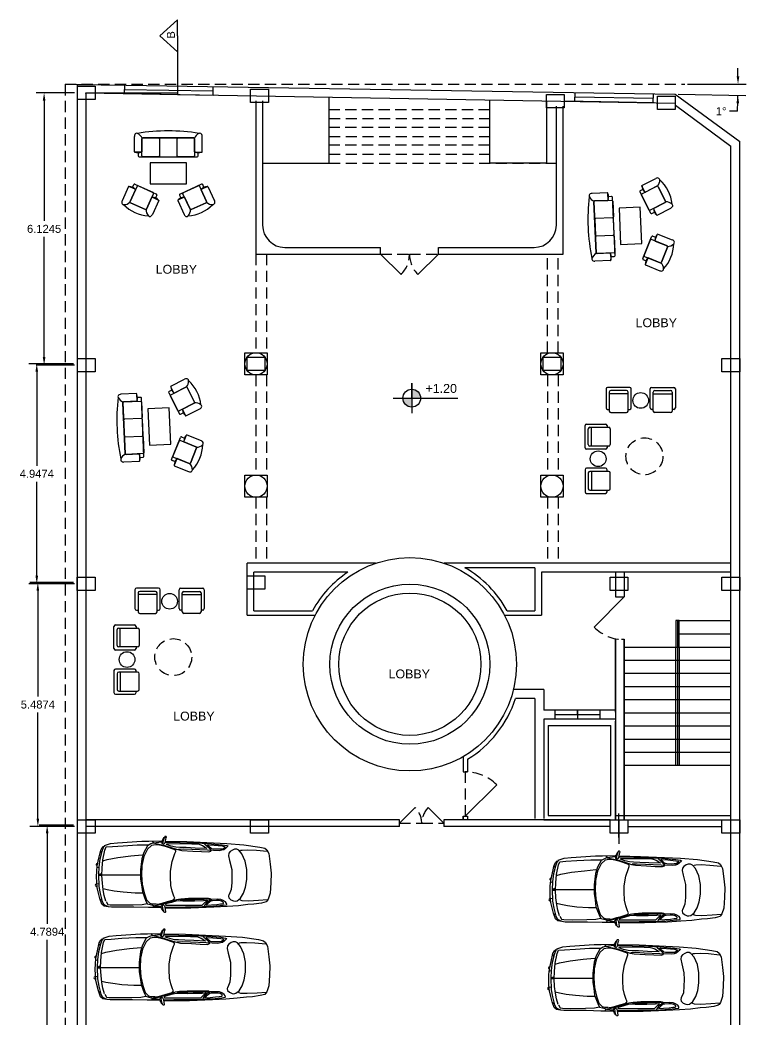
# Model space of a CAD drawing. Header units: inches. Extents: x 5 to 162, y 3 to 116.
# Drawn here: x 76.15 to 92.49, y 93.1 to 115.57 of the extents above; entities that cross this region are included whole.
import ezdxf

# ---------------------------------------------------------------- set-up
doc = ezdxf.new("R2010")
doc.units = ezdxf.units.IN
doc.header["$MEASUREMENT"] = 0
doc.linetypes.add('DASHED2', pattern=[0.375, 0.25, -0.125])
doc.linetypes.add('HIDDEN', pattern=[0.375, 0.25, -0.125])
doc.styles.get("Standard").update_dxf_attribs({"font": 'arial.ttf'})
doc.dimstyles.get("Standard").update_dxf_attribs({"dimtxt": 0.18, "dimasz": 0.18, "dimexe": 0.18, "dimexo": 0.0625, "dimgap": 0.09, "dimtad": 0, "dimtih": 1, "dimtoh": 1, "dimdec": 4, "dimzin": 0, "dimdsep": 46, "dimtxsty": 'Standard', "dimcen": 0.09, "dimadec": 0, "dimazin": 0, "dimtfac": 1, "dimtdec": 4, "dimtofl": 0, "dimtmove": 0, "dimatfit": 3, "dimfxl": 1, "dimtolj": 1, "dimtzin": 0, "dimarcsym": 0})

# ---------------------------------------------------------------- blocks, each defined once
blk = doc.blocks.new('*D126')
at = {"color": 0, "lineweight": -2, "transparency": 16777216}
for p, q in [((91.175, 114.123), (92.49, 114.123)), ((90.961, 113.899), (92.488, 113.874)), ((92.298, 113.517), (92.118, 113.517))]:
    blk.add_line(p, q, dxfattribs=at)
for start, end in [(0.6808, 1.3615), (357.709, 359.0705), (357.709, 358.3897)]:
    blk.add_arc((77.16, 114.123), 15.15, start, end, dxfattribs=at)
at = {"color": 0, "transparency": 16777216}
for points in [[(92.339, 114.303), (92.279, 114.303), (92.31, 114.123)], [(92.274, 113.698), (92.334, 113.697), (92.308, 113.877)]]:
    blk.add_solid(points, dxfattribs=at)
at = {"layer": 'Defpoints', "color": 0, "transparency": 16777216}
for p in [(77.16, 114.123), (77.16, 114.123), (91.112, 114.123), (92.31, 114.041), (90.899, 113.9)]:
    blk.add_point(p, dxfattribs=at)
at = {"color": 0, "transparency": 16777216, "insert": (91.93, 113.517), "char_height": 0.18, "attachment_point": 5}
blk.add_mtext('\\A1;1°', dxfattribs=at)
blk = doc.blocks.new('*U18')
blk.add_lwpolyline([(-0.2, 0), (0.2, 0), (0.2, -0.3), (-0.2, -0.3)], close=True)
blk = doc.blocks.new('*U19')
blk.add_lwpolyline([(-0.2, 0), (0.2, 0), (0.2, -0.3), (-0.2, -0.3)], close=True)
blk = doc.blocks.new('*U20')
blk.add_lwpolyline([(-0.2, 0), (0.2, 0), (0.2, -0.3), (-0.2, -0.3)], close=True)
blk = doc.blocks.new('*U21')
blk.add_lwpolyline([(-0.2, 0), (0.2, 0), (0.2, -0.3), (-0.2, -0.3)], close=True)
blk = doc.blocks.new('*U22')
blk.add_lwpolyline([(-0.2, 0), (0.2, 0), (0.2, -0.3), (-0.2, -0.3)], close=True)
blk = doc.blocks.new('*U12')
blk.add_lwpolyline([(-0.2, 0), (0.2, 0), (0.2, -0.3), (-0.2, -0.3)], close=True)
blk = doc.blocks.new('*U13')
blk.add_lwpolyline([(-0.2, 0), (0.2, 0), (0.2, -0.3), (-0.2, -0.3)], close=True)
blk = doc.blocks.new('*U16')
blk.add_lwpolyline([(-0.2, 0), (0.2, 0), (0.2, -0.3), (-0.2, -0.3)], close=True)
blk = doc.blocks.new('*U17')
blk.add_lwpolyline([(-0.2, 0), (0.2, 0), (0.2, -0.3), (-0.2, -0.3)], close=True)
blk = doc.blocks.new('*U28')
blk.add_lwpolyline([(-0.2, 0), (0.2, 0), (0.2, -0.3), (-0.2, -0.3)], close=True)
blk = doc.blocks.new('*U29')
blk.add_lwpolyline([(-0.2, 0), (0.2, 0), (0.2, -0.3), (-0.2, -0.3)], close=True)
blk = doc.blocks.new('*U30')
blk.add_lwpolyline([(-0.2, 0), (0.2, 0), (0.2, -0.3), (-0.2, -0.3)], close=True)
blk = doc.blocks.new('*U31')
blk.add_lwpolyline([(-0.2, 0), (0.2, 0), (0.2, -0.3), (-0.2, -0.3)], close=True)
blk = doc.blocks.new('*U32')
blk.add_lwpolyline([(-0.2, 0), (0.2, 0), (0.2, -0.3), (-0.2, -0.3)], close=True)
blk = doc.blocks.new('*U33')
blk.add_lwpolyline([(-0.2, 0), (0.2, 0), (0.2, -0.3), (-0.2, -0.3)], close=True)
blk = doc.blocks.new('*U34')
blk.add_lwpolyline([(-0.2, 0), (0.2, 0), (0.2, -0.3), (-0.2, -0.3)], close=True)
blk = doc.blocks.new('*D127')
at = {"color": 0, "lineweight": -2, "transparency": 16777216}
for p, q in [((77.376, 113.932), (76.51, 113.932)), ((76.69, 113.752), (76.69, 111.052)), ((76.69, 107.988), (76.69, 110.688)), ((77.376, 107.808), (76.51, 107.808))]:
    blk.add_line(p, q, dxfattribs=at)
at = {"color": 0, "transparency": 16777216}
for points in [[(76.66, 113.752), (76.72, 113.752), (76.69, 113.932)], [(76.66, 107.988), (76.72, 107.988), (76.69, 107.808)]]:
    blk.add_solid(points, dxfattribs=at)
at = {"layer": 'Defpoints', "color": 0, "transparency": 16777216}
for p in [(77.439, 113.932), (76.69, 107.808), (77.439, 107.808)]:
    blk.add_point(p, dxfattribs=at)
at = {"color": 0, "transparency": 16777216, "insert": (76.69, 110.87), "char_height": 0.18, "attachment_point": 5}
blk.add_mtext('\\A1;6.1245', dxfattribs=at)
blk = doc.blocks.new('*D128')
at = {"color": 0, "lineweight": -2, "transparency": 16777216}
for p, q in [((77.354, 107.835), (76.345, 107.835)), ((76.525, 107.655), (76.525, 105.543)), ((76.525, 103.068), (76.525, 105.179)), ((77.374, 102.888), (76.345, 102.888))]:
    blk.add_line(p, q, dxfattribs=at)
at = {"color": 0, "transparency": 16777216}
for points in [[(76.495, 107.655), (76.555, 107.655), (76.525, 107.835)], [(76.495, 103.068), (76.555, 103.068), (76.525, 102.888)]]:
    blk.add_solid(points, dxfattribs=at)
at = {"layer": 'Defpoints', "color": 0, "transparency": 16777216}
for p in [(77.417, 107.835), (76.525, 102.888), (77.437, 102.888)]:
    blk.add_point(p, dxfattribs=at)
at = {"color": 0, "transparency": 16777216, "insert": (76.525, 105.361), "char_height": 0.18, "attachment_point": 5}
blk.add_mtext('\\A1;4.9474', dxfattribs=at)
blk = doc.blocks.new('*D129')
at = {"color": 0, "lineweight": -2, "transparency": 16777216}
for p, q in [((77.354, 102.915), (76.369, 102.915)), ((76.549, 102.735), (76.549, 100.353)), ((76.549, 97.608), (76.549, 99.989)), ((77.376, 97.428), (76.369, 97.428))]:
    blk.add_line(p, q, dxfattribs=at)
at = {"color": 0, "transparency": 16777216}
for points in [[(76.519, 102.735), (76.579, 102.735), (76.549, 102.915)], [(76.519, 97.608), (76.579, 97.608), (76.549, 97.428)]]:
    blk.add_solid(points, dxfattribs=at)
at = {"layer": 'Defpoints', "color": 0, "transparency": 16777216}
for p in [(77.417, 102.915), (76.549, 97.428), (77.439, 97.428)]:
    blk.add_point(p, dxfattribs=at)
at = {"color": 0, "transparency": 16777216, "insert": (76.549, 100.171), "char_height": 0.18, "attachment_point": 5}
blk.add_mtext('\\A1;5.4874', dxfattribs=at)
blk = doc.blocks.new('*D130')
at = {"color": 0, "lineweight": -2, "transparency": 16777216}
for p, q in [((77.354, 97.455), (76.579, 97.455)), ((76.759, 97.275), (76.759, 95.242)), ((76.759, 92.846), (76.759, 94.878)), ((77.376, 92.666), (76.579, 92.666))]:
    blk.add_line(p, q, dxfattribs=at)
at = {"color": 0, "transparency": 16777216}
for points in [[(76.729, 97.275), (76.789, 97.275), (76.759, 97.455)], [(76.729, 92.846), (76.789, 92.846), (76.759, 92.666)]]:
    blk.add_solid(points, dxfattribs=at)
at = {"layer": 'Defpoints', "color": 0, "transparency": 16777216}
for p in [(77.417, 97.455), (76.759, 92.666), (77.439, 92.666)]:
    blk.add_point(p, dxfattribs=at)
at = {"color": 0, "transparency": 16777216, "insert": (76.759, 95.06), "char_height": 0.18, "attachment_point": 5}
blk.add_mtext('\\A1;4.7894', dxfattribs=at)
blk = doc.blocks.new('A$C52303110')
for p, q in [((-0.168, 1.141), (-0.185, 1.111)), ((-0.162, 1.148), (-0.168, 1.141)), ((-0.142, 1.15), (-0.162, 1.148)), ((-0.13, 1.15), (-0.142, 1.15)), ((-0.123, 1.145), (-0.13, 1.15)), ((-0.117, 1.134), (-0.123, 1.145)), ((-0.123, 1.109), (-0.117, 1.134)), ((-1.928, 0.839), (-1.887, 0.875)), ((-1.928, 0.738), (-1.881, 0.868)), ((-1.881, 0.868), (-1.846, 0.889)), ((-1.863, 0.896), (-1.693, 0.951)), ((-1.852, 0.767), (-1.816, 0.853)), ((-1.816, 0.853), (-1.64, 0.868)), ((-1.693, 0.951), (-1.496, 0.973)), ((-1.64, 0.868), (-1.339, 0.889)), ((-1.496, 0.973), (-0.807, 1.016)), ((-1.339, 0.889), (-0.939, 0.911)), ((-0.939, 0.911), (-0.698, 0.911)), ((-0.807, 1.016), (-0.61, 1.016)), ((-0.647, 0.889), (-0.755, 0.7)), ((-0.698, 0.911), (-0.627, 0.911)), ((-0.539, 0.897), (-0.654, 0.79)), ((-0.56, 0.938), (-0.647, 0.889)), ((-0.61, 1.016), (-0.252, 1.027)), ((-0.499, 0.963), (-0.56, 0.938)), ((-0.479, 0.905), (-0.539, 0.897)), ((-0.517, 1.02), (-0.48, 0.966)), ((-0.404, 0.972), (-0.499, 0.963)), ((-0.48, 0.966), (-0.383, 0.946)), ((-0.371, 0.914), (-0.479, 0.905)), ((-0.256, 0.988), (-0.404, 0.972)), ((-0.383, 0.946), (-0.161, 0.897)), ((-0.263, 0.897), (-0.371, 0.914)), ((-0.115, 0.856), (-0.263, 0.897)), ((-0.237, 1.032), (-0.251, 1.001)), ((-0.251, 1.001), (-0.25, 0.98)), ((-0.25, 0.98), (-0.245, 0.957)), ((-0.245, 0.957), (-0.234, 0.947)), ((-0.198, 1.106), (-0.237, 1.032)), ((-0.234, 0.947), (-0.213, 0.938)), ((-0.206, 1.035), (-0.226, 0.944)), ((-0.213, 0.938), (-0.192, 0.936)), ((-0.185, 1.111), (-0.206, 1.035)), ((-0.184, 1.117), (-0.198, 1.106)), ((-0.192, 0.936), (-0.179, 0.942)), ((-0.179, 0.942), (-0.167, 0.957)), ((-0.167, 0.957), (-0.154, 0.98)), ((-0.161, 0.897), (0.098, 0.813)), ((-0.154, 0.98), (-0.148, 1.013)), ((-0.148, 1.013), (-0.144, 1.04)), ((-0.145, 0.991), (0.272, 0.981)), ((-0.144, 1.04), (-0.137, 1.07)), ((-0.144, 1.016), (0.455, 1.005)), ((-0.137, 1.07), (-0.123, 1.109)), ((-0.119, 0.926), (-0.109, 0.937)), ((0.017, 0.88), (-0.119, 0.926)), ((0.101, 0.782), (-0.115, 0.856)), ((-0.109, 0.937), (-0.091, 0.944)), ((-0.091, 0.944), (0.26, 0.948)), ((0.143, 0.85), (0.017, 0.88)), ((0.257, 0.843), (0.143, 0.85)), ((0.441, 0.835), (0.257, 0.843)), ((0.26, 0.948), (0.598, 0.941)), ((0.272, 0.981), (0.721, 0.966)), ((0.455, 1.005), (1.583, 0.951)), ((0.598, 0.941), (0.777, 0.937)), ((0.721, 0.966), (1.045, 0.951)), ((0.777, 0.937), (0.817, 0.926)), ((0.817, 0.926), (0.897, 0.896)), ((0.897, 0.896), (1.001, 0.832)), ((0.956, 0.951), (0.952, 0.971)), ((0.96, 0.926), (0.956, 0.951)), ((1.016, 0.877), (0.96, 0.926)), ((1.105, 0.798), (1.016, 0.877)), ((1.038, 0.912), (1.054, 0.916)), ((1.043, 0.899), (1.038, 0.912)), ((1.082, 0.858), (1.043, 0.899)), ((1.045, 0.951), (1.453, 0.917)), ((1.054, 0.916), (1.221, 0.903)), ((1.141, 0.807), (1.082, 0.858)), ((1.221, 0.903), (1.447, 0.882)), ((1.447, 0.882), (1.506, 0.871)), ((1.453, 0.917), (1.579, 0.897)), ((1.506, 0.871), (1.524, 0.86)), ((1.527, 0.847), (1.508, 0.83)), ((1.524, 0.86), (1.527, 0.847)), ((1.603, 0.862), (1.555, 0.818)), ((1.579, 0.897), (1.611, 0.882)), ((1.583, 0.951), (2.058, 0.918)), ((1.611, 0.882), (1.603, 0.862)), ((2.058, 0.918), (2.505, 0.852)), ((2.505, 0.852), (2.648, 0.819)), ((-2.022, 0.537), (-1.969, 0.76)), ((-1.981, 0.523), (-1.928, 0.738)), ((-1.975, 0.702), (-1.934, 0.738)), ((-1.969, 0.76), (-1.928, 0.839)), ((-1.91, 0.494), (-1.852, 0.767)), ((-1.487, 0.559), (-1.122, 0.602)), ((-1.122, 0.602), (-0.804, 0.631)), ((-0.755, 0.7), (-0.809, 0.518)), ((-0.755, 0.585), (-0.809, 0.329)), ((-0.654, 0.79), (-0.755, 0.585)), ((0.04, 0.445), (0.115, 0.667)), ((0.098, 0.813), (0.203, 0.778)), ((0.142, 0.757), (0.101, 0.782)), ((0.115, 0.667), (0.142, 0.724)), ((0.142, 0.724), (0.142, 0.757)), ((0.203, 0.778), (0.312, 0.754)), ((0.268, 0.783), (0.22, 0.783)), ((0.361, 0.788), (0.268, 0.783)), ((0.312, 0.754), (0.624, 0.739)), ((0.6, 0.778), (0.361, 0.788)), ((0.69, 0.824), (0.441, 0.835)), ((1.037, 0.759), (0.6, 0.778)), ((0.624, 0.739), (0.871, 0.724)), ((1.022, 0.813), (0.69, 0.824)), ((0.871, 0.724), (1.077, 0.719)), ((1.001, 0.832), (1.022, 0.813)), ((1.364, 0.748), (1.037, 0.759)), ((1.077, 0.719), (1.13, 0.739)), ((1.138, 0.763), (1.105, 0.798)), ((1.13, 0.739), (1.138, 0.763)), ((1.159, 0.801), (1.141, 0.807)), ((1.199, 0.794), (1.159, 0.801)), ((1.338, 0.788), (1.199, 0.794)), ((1.403, 0.79), (1.338, 0.788)), ((1.437, 0.759), (1.364, 0.748)), ((1.464, 0.796), (1.403, 0.79)), ((1.494, 0.773), (1.437, 0.759)), ((1.508, 0.83), (1.464, 0.796)), ((1.555, 0.818), (1.494, 0.773)), ((1.638, 0.675), (1.632, 0.604)), ((1.632, 0.604), (1.655, 0.471)), ((1.678, 0.724), (1.638, 0.675)), ((1.742, 0.767), (1.678, 0.724)), ((1.794, 0.788), (1.742, 0.767)), ((1.863, 0.788), (1.794, 0.788)), ((1.915, 0.76), (1.863, 0.788)), ((2.007, 0.661), (1.915, 0.76)), ((1.955, 0.738), (1.967, 0.76)), ((1.967, 0.76), (2.013, 0.767)), ((2.094, 0.457), (2.007, 0.661)), ((2.013, 0.767), (2.169, 0.774)), ((2.169, 0.774), (2.411, 0.76)), ((2.411, 0.76), (2.717, 0.731)), ((2.648, 0.819), (2.711, 0.776)), ((2.711, 0.776), (2.765, 0.666)), ((2.765, 0.666), (2.8, 0.371)), ((-2.087, 0.379), (-2.099, 0.364)), ((-2.099, 0.364), (-2.099, 0.35)), ((-2.099, 0.35), (-2.087, 0.343)), ((-2.064, 0.386), (-2.087, 0.379)), ((-2.087, 0.343), (-2.069, 0.336)), ((-2.081, 0.17), (-2.069, 0.322)), ((-2.069, 0.322), (-2.022, 0.537)), ((-2.057, 0.278), (-2.022, 0.285)), ((-2.022, 0.077), (-2.01, 0.285)), ((-2.01, 0.285), (-1.981, 0.523)), ((-1.928, 0.257), (-1.91, 0.494)), ((-1.904, 0.465), (-1.787, 0.501)), ((-1.787, 0.501), (-1.487, 0.559)), ((-0.809, 0.518), (-0.849, 0.206)), ((-0.809, 0.329), (-0.823, 0.058)), ((0, 0.173), (0.04, 0.445)), ((1.655, 0.471), (1.718, 0.217)), ((2.14, 0.217), (2.094, 0.457)), ((2.8, 0.371), (2.828, 0.12)), ((-2.087, 0.012), (-2.081, 0.17)), ((-2.081, -0.132), (-2.087, 0.012)), ((-2.01, -0.254), (-2.022, 0.077)), ((-1.981, 0.093), (-1.999, 0.079)), ((-1.999, 0.079), (-1.999, 0.064)), ((-1.999, 0.057), (-1.97, 0.057)), ((-1.963, 0.093), (-1.981, 0.093)), ((-1.97, 0.057), (-1.958, 0.057)), ((-1.958, 0.079), (-1.963, 0.093)), ((-1.958, 0.057), (-1.958, 0.079)), ((-1.934, 0.055), (-1.928, 0.257)), ((-1.922, -0.16), (-1.934, 0.055)), ((-1.926, 0.072), (-0.858, 0.072)), ((-0.849, 0.206), (-0.849, -0.049)), ((-0.823, 0.058), (-0.802, -0.19)), ((0, 0), (0, 0.173)), ((0.007, -0.23), (0, 0)), ((1.718, 0.217), (1.724, 0.033)), ((1.724, 0.033), (1.718, -0.15)), ((2.14, -0.058), (2.14, 0.217)), ((2.828, 0.12), (2.819, -0.153)), ((-2.11, -0.2), (-2.122, -0.221)), ((-2.122, -0.221), (-2.11, -0.236)), ((-2.093, -0.193), (-2.11, -0.2)), ((-2.11, -0.236), (-2.093, -0.25)), ((-2.069, -0.29), (-2.081, -0.132)), ((-2.064, -0.175), (-2.016, -0.182)), ((-1.975, -0.455), (-2.01, -0.254)), ((-1.898, -0.354), (-1.922, -0.16)), ((-0.849, -0.049), (-0.823, -0.214)), ((-0.823, -0.214), (-0.796, -0.412)), ((-0.802, -0.19), (-0.748, -0.436)), ((0.04, -0.387), (0.007, -0.23)), ((1.718, -0.15), (1.701, -0.34)), ((2.053, -0.446), (2.105, -0.277)), ((2.105, -0.277), (2.14, -0.058)), ((2.819, -0.153), (2.8, -0.448)), ((-2.04, -0.405), (-2.069, -0.29)), ((-1.993, -0.592), (-2.04, -0.405)), ((-1.916, -0.678), (-1.975, -0.455)), ((-1.903, -0.313), (-1.782, -0.341)), ((-1.869, -0.512), (-1.898, -0.354)), ((-1.822, -0.671), (-1.869, -0.512)), ((-1.782, -0.341), (-1.593, -0.376)), ((-1.593, -0.376), (-1.335, -0.411)), ((-1.335, -0.411), (-1.002, -0.432)), ((-1.002, -0.432), (-0.784, -0.432)), ((-0.796, -0.412), (-0.708, -0.642)), ((-0.748, -0.436), (-0.681, -0.634)), ((0.094, -0.527), (0.04, -0.387)), ((0.121, -0.585), (0.094, -0.527)), ((1.638, -0.481), (1.626, -0.531)), ((1.626, -0.531), (1.638, -0.58)), ((1.701, -0.34), (1.643, -0.481)), ((1.967, -0.587), (2.053, -0.446)), ((2.8, -0.448), (2.747, -0.612)), ((-1.934, -0.754), (-1.993, -0.592)), ((-1.975, -0.62), (-1.934, -0.642)), ((-1.872, -0.809), (-1.934, -0.754)), ((-1.881, -0.764), (-1.916, -0.678)), ((-1.816, -0.8), (-1.881, -0.764)), ((-1.755, -0.831), (-1.872, -0.809)), ((-1.816, -0.678), (-1.769, -0.764)), ((-1.752, -0.829), (-1.816, -0.8)), ((-1.769, -0.764), (-1.699, -0.771)), ((-1.666, -0.842), (-1.755, -0.831)), ((-1.699, -0.771), (-1.463, -0.778)), ((-1.55, -0.842), (-1.666, -0.842)), ((-1.039, -0.842), (-1.55, -0.842)), ((-1.463, -0.778), (-1.057, -0.771)), ((-1.057, -0.771), (-0.804, -0.764)), ((-0.619, -0.853), (-1.039, -0.842)), ((-0.804, -0.764), (-0.657, -0.735)), ((-0.708, -0.642), (-0.661, -0.741)), ((-0.681, -0.634), (-0.586, -0.724)), ((-0.661, -0.741), (-0.573, -0.766)), ((-0.586, -0.724), (-0.519, -0.749)), ((-0.573, -0.766), (-0.445, -0.799)), ((-0.519, -0.749), (-0.445, -0.749)), ((-0.503, -0.844), (-0.477, -0.811)), ((-0.477, -0.811), (-0.434, -0.788)), ((-0.445, -0.749), (-0.411, -0.749)), ((-0.445, -0.799), (-0.29, -0.823)), ((-0.434, -0.788), (-0.331, -0.774)), ((-0.398, -0.757), (-0.324, -0.749)), ((-0.331, -0.774), (-0.171, -0.732)), ((-0.324, -0.749), (-0.209, -0.716)), ((-0.267, -0.838), (-0.264, -0.809)), ((-0.254, -0.869), (-0.267, -0.838)), ((-0.264, -0.809), (-0.255, -0.789)), ((-0.255, -0.789), (-0.236, -0.778)), ((-0.236, -0.778), (-0.216, -0.773)), ((-0.232, -0.803), (-0.233, -0.779)), ((-0.221, -0.857), (-0.232, -0.803)), ((-0.216, -0.773), (-0.2, -0.775)), ((-0.209, -0.716), (-0.088, -0.683)), ((-0.2, -0.775), (-0.184, -0.792)), ((-0.184, -0.792), (-0.171, -0.809)), ((-0.171, -0.732), (-0.002, -0.68)), ((-0.171, -0.809), (-0.164, -0.829)), ((-0.164, -0.829), (-0.161, -0.849)), ((-0.155, -0.839), (0.124, -0.835)), ((-0.132, -0.75), (-0.148, -0.778)), ((-0.148, -0.778), (-0.132, -0.783)), ((0.028, -0.704), (-0.132, -0.75)), ((-0.132, -0.783), (-0.067, -0.783)), ((-0.088, -0.683), (0.054, -0.642)), ((-0.067, -0.783), (0.147, -0.783)), ((-0.002, -0.68), (0.109, -0.643)), ((0.143, -0.671), (0.028, -0.704)), ((0.054, -0.642), (0.101, -0.617)), ((0.101, -0.617), (0.121, -0.585)), ((0.109, -0.643), (0.178, -0.62)), ((0.124, -0.835), (0.419, -0.83)), ((0.216, -0.662), (0.143, -0.671)), ((0.147, -0.783), (0.529, -0.783)), ((0.178, -0.62), (0.288, -0.601)), ((0.266, -0.629), (0.212, -0.624)), ((0.342, -0.666), (0.216, -0.662)), ((0.346, -0.634), (0.266, -0.629)), ((0.288, -0.601), (0.506, -0.587)), ((0.503, -0.671), (0.342, -0.666)), ((0.518, -0.634), (0.346, -0.634)), ((0.419, -0.83), (0.675, -0.83)), ((0.671, -0.666), (0.503, -0.671)), ((0.506, -0.587), (0.881, -0.587)), ((0.682, -0.629), (0.518, -0.634)), ((0.529, -0.783), (0.786, -0.783)), ((1.216, -0.842), (0.572, -0.864)), ((0.92, -0.662), (0.671, -0.666)), ((0.675, -0.83), (0.9, -0.825)), ((0.943, -0.624), (0.682, -0.629)), ((0.786, -0.783), (0.889, -0.783)), ((0.881, -0.587), (1.069, -0.587)), ((0.889, -0.783), (0.927, -0.746)), ((0.9, -0.825), (1.057, -0.816)), ((1.011, -0.652), (0.92, -0.662)), ((0.927, -0.746), (0.985, -0.69)), ((1.118, -0.615), (0.943, -0.624)), ((0.954, -0.788), (0.946, -0.82)), ((0.946, -0.82), (0.95, -0.839)), ((1, -0.722), (0.954, -0.788)), ((0.985, -0.69), (1.042, -0.657)), ((1.034, -0.741), (0.996, -0.783)), ((1.092, -0.648), (1, -0.722)), ((1.004, -0.783), (1.145, -0.774)), ((1.042, -0.657), (1.011, -0.652)), ((1.099, -0.69), (1.034, -0.741)), ((1.057, -0.816), (1.287, -0.802)), ((1.069, -0.587), (1.107, -0.592)), ((1.13, -0.629), (1.092, -0.648)), ((1.141, -0.662), (1.099, -0.69)), ((1.107, -0.592), (1.122, -0.606)), ((1.161, -0.62), (1.118, -0.615)), ((1.122, -0.606), (1.13, -0.629)), ((1.18, -0.657), (1.141, -0.662)), ((1.145, -0.774), (1.298, -0.76)), ((1.314, -0.615), (1.161, -0.62)), ((1.294, -0.652), (1.18, -0.657)), ((1.592, -0.82), (1.216, -0.842)), ((1.287, -0.802), (1.474, -0.783)), ((1.371, -0.652), (1.294, -0.652)), ((1.298, -0.76), (1.405, -0.746)), ((1.413, -0.62), (1.314, -0.615)), ((1.432, -0.666), (1.371, -0.652)), ((1.405, -0.746), (1.474, -0.741)), ((1.478, -0.648), (1.413, -0.62)), ((1.489, -0.704), (1.432, -0.666)), ((1.474, -0.741), (1.489, -0.727)), ((1.474, -0.783), (1.574, -0.769)), ((1.547, -0.69), (1.478, -0.648)), ((1.489, -0.727), (1.489, -0.704)), ((1.574, -0.732), (1.547, -0.69)), ((1.577, -0.76), (1.574, -0.732)), ((1.574, -0.769), (1.577, -0.76)), ((1.905, -0.798), (1.592, -0.82)), ((1.638, -0.58), (1.69, -0.629)), ((1.69, -0.629), (1.771, -0.664)), ((1.771, -0.664), (1.817, -0.671)), ((1.817, -0.671), (1.875, -0.657)), ((1.875, -0.657), (1.967, -0.587)), ((2.174, -0.766), (1.905, -0.798)), ((1.938, -0.615), (1.955, -0.636)), ((1.955, -0.636), (2.001, -0.65)), ((2.001, -0.65), (2.186, -0.657)), ((2.344, -0.754), (2.174, -0.766)), ((2.186, -0.657), (2.469, -0.643)), ((2.559, -0.722), (2.344, -0.754)), ((2.469, -0.643), (2.723, -0.622)), ((2.684, -0.689), (2.559, -0.722)), ((2.711, -0.667), (2.684, -0.689)), ((2.747, -0.612), (2.711, -0.667)), ((-0.279, -0.853), (-0.619, -0.853)), ((-0.233, -0.91), (-0.254, -0.869)), ((-0.217, -0.944), (-0.233, -0.91)), ((-0.205, -0.935), (-0.221, -0.857)), ((-0.2, -0.956), (-0.217, -0.944)), ((-0.196, -0.961), (-0.205, -0.935)), ((-0.192, -0.972), (-0.196, -0.961)), ((-0.178, -0.984), (-0.192, -0.972)), ((-0.166, -0.986), (-0.178, -0.984)), ((-0.152, -0.987), (-0.166, -0.986)), ((-0.161, -0.849), (-0.152, -0.906)), ((-0.01, -0.864), (-0.153, -0.864)), ((-0.152, -0.906), (-0.143, -0.972)), ((-0.146, -0.982), (-0.152, -0.987)), ((-0.143, -0.972), (-0.146, -0.982)), ((0.572, -0.864), (-0.01, -0.864))]:
    blk.add_line(p, q)
blk = doc.blocks.new('sofa arrangement 5')
for p, q in [((-2363, 1995), (-2363, 2565)), ((-2085, 2474), (-2085, 1995)), ((-2085, 1851), (-2085, 2474)), ((-2085, 2474), (-2085, 1995)), ((-2051, 2507), (-1473, 2507)), ((-182, 2507), (-2051, 2507)), ((-2051, 2507), (-182, 2507)), ((-1439, 2474), (-1439, 1851)), ((-1439, 2474), (-1439, 1851)), ((-827, 2507), (-1406, 2507)), ((-794, 1851), (-794, 2474)), ((-794, 1851), (-794, 2474)), ((-761, 2507), (-182, 2507)), ((-149, 1995), (-149, 2474)), ((-149, 2474), (-149, 1851)), ((-149, 2474), (-149, 1995)), ((129, 1995), (129, 2565)), ((-2096, 1984), (-2352, 1984)), ((-2218, 1960), (-2218, 1851)), ((-2096, 1984), (-2112, 1984)), ((-138, 1984), (118, 1984)), ((-121, 1984), (-138, 1984)), ((-15, 1851), (-15, 1960)), ((-2185, 1817), (-49, 1817)), ((-1473, 1817), (-2051, 1817)), ((-449, 1595), (-1784, 1595)), ((-1784, 1595), (-1784, 816)), ((-1406, 1817), (-827, 1817)), ((-182, 1817), (-761, 1817)), ((-449, 816), (-449, 1595)), ((-2264, 736), (-2523, 169)), ((-2430, 692), (-2385, 791)), ((-2341, 808), (-1552, 447)), ((-1673, 502), (-2220, 752)), ((-1784, 816), (-449, 816)), ((108, 808), (-681, 447)), ((-560, 502), (-14, 752)), ((31, 736), (290, 169)), ((197, 692), (152, 791)), ((-2577, 720), (-2814, 202)), ((-2330, 619), (-2562, 725)), ((-2523, 169), (-2324, 604)), ((-2523, 169), (-2324, 604)), ((-2330, 619), (-2345, 626)), ((-1916, -108), (-1657, 458)), ((-1535, 403), (-1581, 304)), ((-698, 403), (-653, 304)), ((-317, -108), (-576, 458)), ((290, 169), (91, 604)), ((290, 169), (91, 604)), ((96, 619), (329, 725)), ((96, 619), (111, 626)), ((344, 720), (581, 202)), ((-1960, -125), (-2506, 125)), ((-2506, 125), (-1960, -125)), ((-2506, 125), (-1960, -125)), ((-1717, 327), (-1916, -108)), ((-1916, -108), (-1717, 327)), ((-1687, 325), (-1702, 332)), ((-1702, 332), (-1470, 226)), ((-1464, 211), (-1701, -307)), ((-769, 211), (-532, -307)), ((-531, 332), (-764, 226)), ((-546, 325), (-531, 332)), ((-317, -108), (-516, 327)), ((-516, 327), (-317, -108)), ((273, 125), (-273, -125)), ((273, 125), (-273, -125)), ((-273, -125), (273, 125))]:
    blk.add_line(p, q)
for centre, radius, start, end in [((-2196, 2565), 167, 156.9877, 180), ((-2278, 2600), 77.9, 69.5997, 156.9877), ((-1117, -4430), 7194, 80.9308, 99.0692), ((-2380, 2368), 331, 22.9867, 67.038), ((-2380, 2368), 331, 22.9867, 67.038), ((147, 2368), 331, 112.962, 157.0133), ((147, 2368), 331, 112.962, 157.0133), ((44, 2600), 77.9, 23.0123, 110.4003), ((-38, 2565), 167, 0, 23.0123), ((-2051, 2474), 33.4, 90, 180), ((-2051, 2474), 33.4, 135, 180), ((-2051, 2474), 33.4, 135, 180), ((-2051, 2474), 33.4, 90, 135), ((-2051, 2474), 33.4, 90, 135), ((-1473, 2474), 33.4, 0, 90), ((-1406, 2474), 33.4, 90, 180), ((-827, 2474), 33.4, 0, 90), ((-761, 2474), 33.4, 90, 180), ((-182, 2474), 33.4, 45, 90), ((-182, 2474), 33.4, 0, 90), ((-182, 2474), 33.4, 45, 90), ((-182, 2474), 33.4, 0, 45), ((-182, 2474), 33.4, 0, 45), ((-2352, 1995), 11.1, 180, 270), ((-2224, 2221), 261, 244.7927, 295.2073), ((-2224, 2221), 261, 271.2202, 295.2073), ((-2185, 1851), 33.4, 180, 270), ((-2096, 1995), 11.1, 270, 0), ((-2096, 1995), 11.1, 270, 0), ((-2051, 1851), 33.4, 180, 270), ((-1473, 1851), 33.4, 270, 0), ((-1406, 1851), 33.4, 180, 270), ((-827, 1851), 33.4, 270, 0), ((-761, 1851), 33.4, 180, 270), ((-182, 1851), 33.4, 270, 0), ((-138, 1995), 11.1, 180, 270), ((-138, 1995), 11.1, 180, 270), ((-10, 2221), 261, 244.7927, 295.2073), ((-10, 2221), 261, 244.7927, 268.7798), ((-49, 1851), 33.4, 270, 0), ((118, 1995), 11.1, 270, 0), ((-2355, 777), 33.4, 65.4277, 155.4277), ((-2234, 722), 33.4, 65.4277, 155.4277), ((0, 722), 33.4, 24.5723, 114.5723), ((122, 777), 33.4, 24.5723, 114.5723), ((-2567, 715), 11.1, 65.4277, 155.4277), ((-2544, 457), 261, 40.2205, 90.635), ((-2544, 457), 261, 40.2205, 64.2076), ((-2334, 609), 11.1, 335.4277, 65.4277), ((-2334, 609), 11.1, 335.4277, 65.4277), ((-1687, 472), 33.4, 335.4277, 65.4277), ((-1566, 417), 33.4, 335.4277, 65.4277), ((-668, 417), 33.4, 114.5723, 204.5723), ((-546, 472), 33.4, 114.5723, 204.5723), ((101, 609), 11.1, 114.5723, 204.5723), ((101, 609), 11.1, 114.5723, 204.5723), ((311, 457), 261, 89.365, 139.7795), ((311, 457), 261, 115.7924, 139.7795), ((334, 715), 11.1, 24.5723, 114.5723), ((-2662, 132), 167, 155.4277, 178.44), ((-2751, 135), 77.9, 178.44, 265.828), ((-2748, 388), 331, 268.3898, 312.441), ((-2748, 388), 331, 268.3898, 312.441), ((-1744, 1071), 1434, 225.0265, 265.829), ((-2493, 155), 33.4, 155.4277, 200.4277), ((-2493, 155), 33.4, 155.4277, 200.4277), ((-2493, 155), 33.4, 155.4277, 245.4277), ((-2493, 155), 33.4, 200.4277, 245.4277), ((-2493, 155), 33.4, 200.4277, 245.4277), ((-1707, 322), 11.1, 65.4277, 155.4277), ((-1707, 322), 11.1, 65.4277, 155.4277), ((-1684, 64), 261, 66.6479, 90.635), ((-1684, 64), 261, 40.2205, 90.635), ((-1474, 216), 11.1, 335.4277, 65.4277), ((-759, 216), 11.1, 114.5723, 204.5723), ((-549, 64), 261, 89.365, 139.7795), ((-549, 64), 261, 89.365, 113.3521), ((-526, 322), 11.1, 24.5723, 114.5723), ((-526, 322), 11.1, 24.5723, 114.5723), ((-490, 1071), 1434, 274.171, 314.9735), ((259, 155), 33.4, 294.5723, 24.5723), ((259, 155), 33.4, 294.5723, 339.5723), ((259, 155), 33.4, 294.5723, 339.5723), ((259, 155), 33.4, 339.5723, 24.5723), ((259, 155), 33.4, 339.5723, 24.5723), ((514, 388), 331, 227.559, 271.6102), ((514, 388), 331, 227.559, 271.6102), ((518, 135), 77.9, 274.172, 1.56), ((429, 132), 167, 1.56, 24.5723), ((-1946, -95), 33.4, 245.4277, 335.4277), ((-1946, -95), 33.4, 245.4277, 290.4277), ((-1946, -95), 33.4, 245.4277, 290.4277), ((-1946, -95), 33.4, 290.4277, 335.4277), ((-1946, -95), 33.4, 290.4277, 335.4277), ((-1603, -135), 331, 178.4145, 222.4657), ((-1603, -135), 331, 178.4145, 222.4657), ((-1793, -304), 77.9, 225.0275, 312.4155), ((-1853, -238), 167, 312.4155, 335.4277), ((-381, -238), 167, 204.5723, 227.5845), ((-441, -304), 77.9, 227.5845, 314.9725), ((-630, -135), 331, 317.5343, 1.5855), ((-630, -135), 331, 317.5343, 1.5855), ((-287, -95), 33.4, 204.5723, 294.5723), ((-287, -95), 33.4, 204.5723, 249.5723), ((-287, -95), 33.4, 204.5723, 249.5723), ((-287, -95), 33.4, 249.5723, 294.5723), ((-287, -95), 33.4, 249.5723, 294.5723)]:
    blk.add_arc(centre, radius, start, end)
blk = doc.blocks.new('armchair 2')
for p, q in [((-779, 445), (-779, -222)), ((56, 501), (-723, 501)), ((-56, 389), (-612, 389)), ((111, -222), (111, 445)), ((779, -222), (779, 445)), ((834, 501), (1613, 501)), ((946, 389), (1502, 389)), ((1669, 445), (1669, -222)), ((-667, 334), (-667, -334)), ((0, 278), (-667, 278)), ((0, -334), (0, 334)), ((890, -334), (890, 334)), ((890, 278), (1557, 278)), ((1557, 334), (1557, -334)), ((-723, -278), (-667, -278)), ((0, -278), (56, -278)), ((890, -278), (834, -278)), ((1613, -278), (1557, -278)), ((-612, -389), (-56, -389)), ((1502, -389), (946, -389))]:
    blk.add_line(p, q)
blk.add_circle((445, 39), 278)
for centre, start, end in [((-723, 445), 90, 180), ((-612, 334), 90, 180), ((-56, 334), 0, 90), ((56, 445), 0, 90), ((834, 445), 90, 180), ((946, 334), 90, 180), ((1502, 334), 0, 90), ((1613, 445), 0, 90), ((-723, -222), 180, 270), ((-612, -334), 180, 270), ((-56, -334), 270, 0), ((56, -222), 270, 0), ((834, -222), 180, 270), ((946, -334), 180, 270), ((1502, -334), 270, 0), ((1613, -222), 270, 0)]:
    blk.add_arc(centre, 55.6, start, end)

msp = doc.modelspace()

# ---------------------------------------------------------------- hatches: boundary and pattern name
h = msp.add_hatch(color=256)
h.dxf.hatch_style = 1
h.paths.add_polyline_path([(84.96599, 107.26299), (84.96599, 107.06299), (85.16599, 107.06299, 0.41421356)])
h.paths.add_polyline_path([(84.96599, 106.86299), (84.96599, 107.06299), (84.76599, 107.06299, 0.41421356)])

# ---------------------------------------------------------------- linework, layer by layer
for p, q in [((79.68893, 115.56897), (79.29383, 115.20897)), ((79.68893, 115.20897), (79.68893, 115.56897)), ((79.68893, 114.84897), (79.29383, 115.20897)), ((79.68893, 115.20897), (79.68893, 113.89631)), ((79.68893, 115.20897), (79.68893, 114.84897)), ((77.16044, 114.12305), (90.89863, 113.90016)), ((77.43863, 86.84207), (77.43863, 114.11857)), ((77.43863, 114.11854), (78.49759, 114.10089)), ((77.61726, 113.93247), (90.89862, 113.70064)), ((77.63863, 87.60507), (77.63893, 113.93209)), ((77.63893, 113.93209), (79.68893, 113.93209)), ((78.49759, 114.10089), (78.49438, 113.91716)), ((78.49598, 114.00902), (80.49406, 113.97528)), ((80.49406, 113.88159), (80.49406, 114.06896)), ((88.63702, 113.741), (88.64022, 113.93801)), ((78.49438, 113.91716), (80.49406, 113.88159)), ((81.45785, 113.74801), (81.45785, 110.30334)), ((81.60785, 113.74801), (81.60785, 110.95334)), ((83.10785, 112.35068), (83.10785, 113.83663)), ((86.7202, 112.35068), (86.7202, 113.77358)), ((87.99863, 113.73962), (87.99863, 112.35068)), ((90.42399, 113.70893), (88.42428, 113.74323)), ((88.63862, 113.8395), (90.39744, 113.80837)), ((90.39918, 113.9078), (90.3957, 113.70893)), ((90.89863, 113.90016), (92.34863, 112.83313)), ((86.7202, 113.35068), (86.7202, 113.55068)), ((88.2202, 110.95334), (88.2202, 113.6318)), ((88.3702, 110.30334), (88.3702, 113.6318)), ((90.89875, 113.65175), (92.14863, 112.73199)), ((83.10785, 113.15068), (83.10785, 113.35068)), ((86.7202, 112.95068), (86.7202, 113.15068)), ((83.10785, 112.75068), (83.10785, 112.95068)), ((92.34863, 73.31313), (92.34863, 112.83313)), ((86.7202, 112.55068), (86.7202, 112.75068)), ((92.14863, 87.85505), (92.14863, 112.73199)), ((81.60785, 112.35068), (83.10785, 112.35068)), ((87.99863, 112.35068), (86.7202, 112.35068)), ((82.10785, 110.45334), (84.26402, 110.45334)), ((84.26402, 110.30334), (84.26402, 110.45334)), ((85.56402, 110.45334), (87.7202, 110.45334)), ((85.56402, 110.30334), (85.56402, 110.45334)), ((81.45785, 110.30334), (84.26402, 110.30334)), ((84.26402, 110.30334), (84.72364, 109.84372)), ((85.56402, 110.30334), (85.1044, 109.84372)), ((85.56402, 110.30334), (88.3702, 110.30334)), ((84.96599, 107.06299), (84.96599, 107.4023)), ((84.96599, 107.4023), (84.96599, 106.72638)), ((84.54868, 107.06299), (86.00352, 107.06299)), ((84.14869, 103.34927), (81.26044, 103.34927)), ((81.26044, 102.18263), (81.26044, 103.34927)), ((83.52379, 103.14927), (81.41044, 103.14927)), ((81.41044, 102.28263), (81.41044, 103.14927)), ((92.14863, 103.34927), (85.69791, 103.34927)), ((87.73847, 103.24927), (86.16198, 103.24927)), ((87.73847, 103.24927), (87.73847, 102.28263)), ((92.14863, 103.14927), (87.88847, 103.14927)), ((87.88847, 103.14927), (87.88847, 102.18263)), ((89.54863, 103.14927), (89.54863, 102.59162)), ((89.74863, 103.14927), (89.74863, 102.59162)), ((89.74863, 102.59162), (89.06981, 101.9128)), ((89.54863, 102.59162), (89.74863, 102.59162)), ((81.41044, 102.28263), (82.73283, 102.28263)), ((87.11377, 102.28263), (87.73847, 102.28263)), ((81.26044, 102.18263), (82.79277, 102.18263)), ((87.05383, 102.18263), (87.88847, 102.18263)), ((90.98863, 102.05802), (90.90863, 102.05802)), ((90.90863, 102.05802), (90.90863, 101.46522)), ((90.94863, 102.05802), (90.94863, 98.79837)), ((90.98863, 101.46522), (90.98863, 102.05802)), ((90.98863, 102.05802), (92.14863, 102.05802)), ((89.54863, 101.64162), (89.54863, 97.57762)), ((89.54863, 99.99762), (89.54863, 101.64162)), ((89.54863, 101.64162), (89.54863, 101.63162)), ((89.68684, 101.64162), (89.74863, 101.64162)), ((89.74863, 101.64162), (89.74863, 97.57762)), ((89.74863, 97.57762), (89.74863, 101.64162)), ((90.98863, 101.76162), (92.14863, 101.76162)), ((89.74863, 101.46522), (92.14863, 101.46522)), ((89.74863, 101.46522), (89.74863, 101.16882)), ((90.90863, 98.79837), (90.90863, 101.46522)), ((90.94863, 101.46522), (90.98863, 101.46522)), ((90.98863, 101.46522), (90.98863, 98.79837)), ((89.74863, 101.16882), (92.14863, 101.16882)), ((92.14863, 100.87242), (89.74863, 100.87242)), ((89.74863, 100.87242), (89.74863, 100.57602)), ((87.93863, 100.50683), (87.25441, 100.50683)), ((87.93863, 100.50683), (87.93863, 100.04562)), ((89.74863, 100.57602), (92.14863, 100.57602)), ((87.73863, 100.30683), (87.30148, 100.30683)), ((87.73863, 100.30683), (87.73863, 100.24815)), ((87.73863, 100.24815), (87.73863, 97.60505)), ((92.14863, 100.27962), (89.74863, 100.27962)), ((89.74863, 100.27962), (89.74863, 99.98322)), ((89.54863, 100.04562), (87.93863, 100.04562)), ((88.18863, 100.04562), (88.18863, 99.84562)), ((88.69363, 99.94562), (88.69363, 100.04562)), ((88.69363, 100.04562), (88.69363, 99.84562)), ((89.19863, 100.04562), (89.19863, 99.84562)), ((87.93863, 99.84562), (87.93863, 97.60505)), ((89.54863, 99.84562), (87.93863, 99.84562)), ((88.18863, 99.94562), (89.19863, 99.94562)), ((89.54863, 97.57762), (89.54863, 99.79762)), ((89.74863, 99.98322), (92.14863, 99.98322)), ((88.03863, 99.69762), (88.03863, 97.67762)), ((88.03863, 99.69762), (89.44863, 99.69762)), ((89.44863, 97.67762), (89.44863, 99.69762)), ((92.14863, 99.68678), (89.74863, 99.68678)), ((89.74863, 99.68678), (89.74863, 99.39038)), ((89.74863, 99.39038), (92.14863, 99.39038)), ((86.11993, 98.99731), (86.11993, 98.65762)), ((86.21993, 98.94025), (86.21993, 98.65762)), ((92.14863, 99.09398), (89.74863, 99.09398)), ((86.11993, 98.65762), (86.21993, 98.65762)), ((92.14863, 98.79837), (89.74863, 98.79837)), ((90.94863, 98.79837), (90.90863, 98.79837)), ((86.16993, 97.65762), (86.87704, 98.36472)), ((84.69003, 97.50262), (85.04359, 97.85617)), ((85.69003, 97.50262), (85.33648, 97.85617)), ((84.69003, 97.57762), (77.63863, 97.57762)), ((84.69003, 97.42762), (84.69003, 97.57762)), ((89.42863, 97.57762), (85.69003, 97.57762)), ((85.69003, 97.57762), (85.69003, 97.42762)), ((86.11993, 97.65762), (86.11993, 97.57762)), ((86.11993, 97.57762), (86.11993, 97.65762)), ((86.11993, 97.65762), (86.21993, 97.65762)), ((86.21993, 97.65762), (86.21993, 97.57762)), ((87.93863, 97.57762), (92.14863, 97.57762)), ((88.03863, 97.67762), (89.44863, 97.67762)), ((89.54863, 97.67762), (92.14863, 97.67762)), ((89.62863, 97.18162), (89.62863, 97.72118)), ((89.62863, 97.57762), (89.62863, 97.03806)), ((89.82863, 97.57762), (91.94863, 97.57762)), ((84.69003, 97.42762), (77.63863, 97.42762)), ((89.42863, 97.42762), (85.69003, 97.42762)), ((89.82663, 97.42762), (91.94863, 97.42762))]:
    msp.add_line(p, q)
at = {"linetype": 'DASHED2'}
for q in [(77.16044, 86.52457), (91.11213, 114.12305)]:
    msp.add_line((77.16044, 114.12305), q, dxfattribs=at)
at = {"linetype": 'HIDDEN'}
for p, q in [((86.7202, 113.55068), (83.10785, 113.55068)), ((83.10785, 113.35068), (86.7202, 113.35068)), ((86.7202, 113.15068), (83.10785, 113.15068)), ((83.10785, 112.95068), (86.7202, 112.95068)), ((86.7202, 112.75068), (83.10785, 112.75068)), ((83.10785, 112.55068), (86.7202, 112.55068)), ((81.60785, 112.35068), (88.2202, 112.35068)), ((81.45785, 110.30334), (81.45785, 108.08505)), ((81.69785, 110.30334), (81.69785, 108.08505)), ((84.26402, 110.30334), (84.91402, 110.30334)), ((84.91402, 110.30334), (85.56402, 110.30334)), ((88.02346, 108.08505), (88.02346, 110.30334)), ((88.26346, 108.08505), (88.26346, 110.30334)), ((81.45785, 107.58506), (81.45785, 105.33284)), ((81.69785, 107.58505), (81.69785, 105.33284)), ((88.02346, 107.58505), (88.02346, 105.33284)), ((88.26346, 107.58505), (88.26346, 105.33284)), ((81.45785, 104.83284), (81.45785, 103.34927)), ((81.69785, 104.83284), (81.69785, 103.34927)), ((88.02346, 104.83284), (88.02346, 103.34927)), ((88.26346, 104.83284), (88.26346, 103.34927)), ((86.16993, 98.65762), (86.16993, 97.65762)), ((84.69003, 97.50262), (85.19003, 97.50262)), ((85.19003, 97.50262), (85.69003, 97.50262))]:
    msp.add_line(p, q, dxfattribs=at)
for points in [[(81.21044, 108.08505), (81.71044, 108.08505), (81.71044, 107.58505), (81.21044, 107.58505)], [(87.87044, 108.08505), (88.37044, 108.08505), (88.37044, 107.58505), (87.87044, 107.58505)], [(81.21044, 105.33284), (81.71044, 105.33284), (81.71044, 104.83284), (81.21044, 104.83284)], [(87.87044, 105.33284), (88.37044, 105.33284), (88.37044, 104.83284), (87.87044, 104.83284)]]:
    msp.add_lwpolyline(points, close=True)
for centre, radius in [((81.46044, 107.83505), 0.25), ((88.12044, 107.83505), 0.25), ((84.96599, 107.06299), 0.2), ((81.46044, 105.08284), 0.25), ((88.12044, 105.08284), 0.25), ((84.9233, 101.07771), 2.4), ((84.9233, 101.07771), 1.8), ((84.9233, 101.07771), 1.6)]:
    msp.add_circle(centre, radius)
for centre in [(90.20205, 105.75476), (79.5978, 101.23799)]:
    msp.add_circle(centre, 0.41522, dxfattribs=at)
for centre, radius, start, end in [((82.10785, 110.95334), 0.5, 180, 270), ((87.7202, 110.95334), 0.5, 270, 0), ((84.9233, 101.07771), 2.5, 124.042337, 151.185936), ((84.9233, 101.07771), 2.5, 124.042337, 151.185936), ((84.9233, 101.07771), 2.5, 28.814064, 60.299148), ((84.9233, 101.07771), 2.5, 28.814064, 60.299148), ((84.9233, 101.07771), 2.5, 301.241979, 342.040046)]:
    msp.add_arc(centre, radius, start, end)
for centre, radius, start, end in [((84.26402, 110.30334), 0.65, 315, 0), ((85.56402, 110.30334), 0.65, 180, 225), ((86.16993, 97.65762), 1, 45, 90), ((84.69003, 97.50262), 0.5, 0, 45), ((85.69003, 97.50262), 0.5, 135, 180)]:
    msp.add_arc(centre, radius, start, end, dxfattribs=at)
at = {"linetype": 'DASHED2'}
msp.add_arc((89.74863, 102.59162), 0.96, 225, 270, dxfattribs=at)

# ---------------------------------------------------------------- block references
for name, p, rotation in [('*U18', (77.63863, 114.08204), 359.9782134518751), ('*U19', (81.53863, 114.01397), 359.9797696338218), ('*U21', (90.69863, 113.85211), 359.9813258158591)]:
    msp.add_blockref(name, p, dxfattribs=dict(rotation=rotation))
for name, p in [('*U20', (88.19863, 113.88962)), ('*U22', (77.63863, 107.95762)), ('*U16', (81.46044, 107.98505)), ('*U17', (88.12044, 107.98505)), ('*U28', (92.14863, 107.95762)), ('*U12', (77.63663, 103.03762)), ('*U29', (81.46044, 103.06505)), ('*U31', (89.62863, 103.03962)), ('*U30', (92.14863, 103.03962)), ('*U13', (77.63863, 97.57762)), ('*U32', (81.53863, 97.57762)), ('*U33', (89.62863, 97.57762)), ('*U34', (92.14863, 97.57562))]:
    msp.add_blockref(name, p)
for name, p, xscale, yscale, zscale in [('sofa arrangement 5', (80.16834, 111.3812), 0.0006120743924309318, 0.0006120743924309318, 0.0006120743924309318), ('armchair 2', (89.8358, 106.98622), 0.0006371653543307085, 0.0006371653543307085, 0.0006371653543307085), ('armchair 2', (79.23155, 102.46946), 0.0006371653543307085, 0.0006371653543307085, 0.0006371653543307085), ('A$C52303110', (79.5384, 96.28519), 0.8, 0.8, 0.8), ('A$C52303110', (89.74938, 95.95314), 0.8, 0.8, 0.8), ('A$C52303110', (79.50828, 94.20193), 0.8, 0.8, 0.8), ('A$C52303110', (89.71926, 93.96059), 0.8, 0.8, 0.8)]:
    msp.add_blockref(name, p, dxfattribs=dict(xscale=xscale, yscale=yscale, zscale=zscale))
for name, p, xscale, yscale, zscale, rotation in [('sofa arrangement 5', (90.59585, 111.65576), 0.0006120743924309318, 0.0006120743924309318, 0.0006120743924309318, 92.48161850997045), ('sofa arrangement 5', (79.99159, 107.13899), 0.0006120743924309318, 0.0006120743924309318, 0.0006120743924309318, 92.48161850997045), ('armchair 2', (89.18608, 105.4164), 0.0006371653543307085, 0.0006371653543307085, 0.0006371653543307085, 90), ('armchair 2', (78.58182, 100.89963), 0.0006371653543307085, 0.0006371653543307085, 0.0006371653543307085, 90)]:
    msp.add_blockref(name, p, dxfattribs=dict(xscale=xscale, yscale=yscale, zscale=zscale, rotation=rotation))

# ---------------------------------------------------------------- texts
at = {"insert": (79.45412, 115.14985), "char_height": 0.18, "attachment_point": 1, "rotation": 90}
msp.add_mtext_dynamic_manual_height_columns('B', width=1.1155648, gutter_width=1, heights=[0], dxfattribs=at)
at = {"char_height": 0.2, "attachment_point": 1}
for s, width, heights, insert in [('LOBBY', 0.9578537, [0], (79.20102, 110.06156)), ('LOBBY', 0.9578537, [0], (90.0037, 108.85956)), ('+1.20', 0.7815672, [0.17874], (85.2761, 107.38182)), ('LOBBY', 0.9578537, [0], (84.44386, 100.95981)), ('LOBBY', 0.9578537, [0], (79.59552, 100.01185))]:
    msp.add_mtext_dynamic_manual_height_columns(s, width=width, gutter_width=1, heights=heights, dxfattribs=dict(at, insert=insert))

# ---------------------------------------------------------------- dimensions: what is measured, and where the dimension line sits
dim = msp.add_angular_dim_2l(base=(92.30986, 114.04113), line1=((77.16044, 114.12305), (90.89863, 113.90016)), line2=((77.16044, 114.12305), (91.11213, 114.12305)), dimstyle='Standard')
dim.commit()
dim.dimension.update_dxf_attribs({"geometry": '*D126', "text_midpoint": (91.92981, 113.51743)})
for base, p1, p2, picture, middle in [((76.68978, 107.80762), (77.43858, 113.93211), (77.43863, 107.80762), '*D127', (76.68978, 110.86986)), ((76.52536, 102.88762), (77.41695, 107.83505), (77.43663, 102.88762), '*D128', (76.52536, 105.36133)), ((76.54895, 97.42762), (77.41695, 102.91505), (77.43863, 97.42762), '*D129', (76.54895, 100.17133)), ((76.75892, 92.66562), (77.41695, 97.45505), (77.43863, 92.66562), '*D130', (76.75892, 95.06033))]:
    dim = msp.add_linear_dim(base=base, p1=p1, p2=p2, angle=90, dimstyle='Standard')
    dim.commit()
    dim.dimension.update_dxf_attribs({"geometry": picture, "text_midpoint": middle})

doc.saveas('drawing.dxf')
